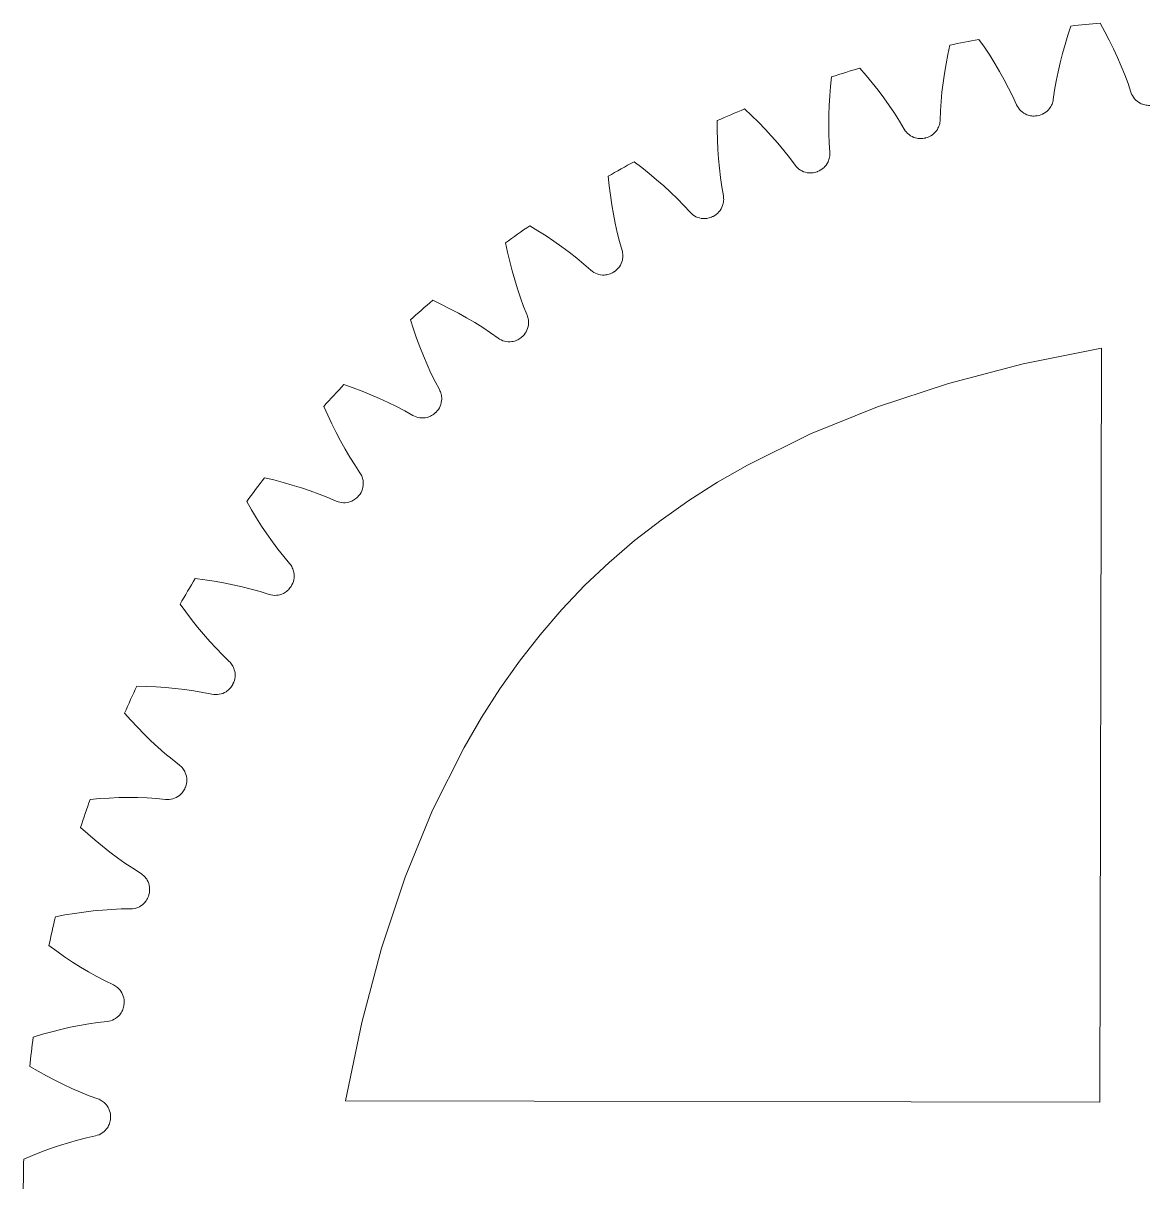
# Model space of a CAD drawing. Extents: x -180 to 228, y -304 to -8.
# Drawn here: x -166.68 to -118.98, y -116.17 to -66.8 of the extents above; entities that cross this region are included whole.
import ezdxf

# ---------------------------------------------------------------- set-up
doc = ezdxf.new("R2010")
doc.units = 0
doc.header["$MEASUREMENT"] = 0
doc.layers.add('Layer 1', color=7, linetype='Continuous')

# ---------------------------------------------------------------- blocks, each defined once
blk = doc.blocks.new('block 842')
at = {"layer": 'Layer 1', "color": 7, "lineweight": 9, "true_color": 0xffffff}
blk.add_open_spline([(-119.773, -69.725), (-119.741, -69.824), (-119.69, -69.916), (-119.623, -69.995), (-119.556, -70.075), (-119.475, -70.141), (-119.382, -70.189), (-119.321, -70.221), (-119.255, -70.245), (-119.187, -70.261), (-119.119, -70.276), (-119.05, -70.282), (-118.98, -70.28)], degree=3, knots=[0, 0, 0, 0, 1, 1, 1, 2, 2, 2, 3, 3, 3, 4, 4, 4, 4], dxfattribs=at)
blk = doc.blocks.new('block 843')
at = {"layer": 'Layer 1', "color": 7, "lineweight": 9, "true_color": 0xffffff}
blk.add_lwpolyline([(-119.773, -69.725), (-119.898, -69.353), (-120.036, -68.983), (-120.185, -68.614), (-120.344, -68.248), (-120.512, -67.884), (-120.69, -67.521), (-120.876, -67.161), (-121.071, -66.802)], dxfattribs=at)
blk = doc.blocks.new('block 844')
at = {"layer": 'Layer 1', "color": 7, "lineweight": 9, "true_color": 0xffffff}
blk.add_open_spline([(-121.071, -66.802), (-121.489, -66.835), (-121.905, -66.874), (-122.322, -66.917)], degree=3, dxfattribs=at)
blk = doc.blocks.new('block 845')
at = {"layer": 'Layer 1', "color": 7, "lineweight": 9, "true_color": 0xffffff}
blk.add_lwpolyline([(-123.064, -70.028), (-123.008, -69.639), (-122.941, -69.25), (-122.862, -68.861), (-122.773, -68.472), (-122.674, -68.083), (-122.565, -67.694), (-122.448, -67.305), (-122.322, -66.917)], dxfattribs=at)
blk = doc.blocks.new('block 846')
at = {"layer": 'Layer 1', "color": 7, "lineweight": 9, "true_color": 0xffffff}
blk.add_open_spline([(-123.742, -70.718), (-123.639, -70.704), (-123.54, -70.669), (-123.45, -70.616), (-123.361, -70.563), (-123.282, -70.493), (-123.22, -70.41), (-123.178, -70.355), (-123.143, -70.294), (-123.117, -70.229), (-123.09, -70.165), (-123.073, -70.097), (-123.064, -70.028)], degree=3, knots=[0, 0, 0, 0, 1, 1, 1, 2, 2, 2, 3, 3, 3, 4, 4, 4, 4], dxfattribs=at)
blk = doc.blocks.new('block 847')
at = {"layer": 'Layer 1', "color": 7, "lineweight": 9, "true_color": 0xffffff}
blk.add_open_spline([(-123.742, -70.718), (-123.751, -70.72), (-123.759, -70.721), (-123.768, -70.722)], degree=3, dxfattribs=at)
blk = doc.blocks.new('block 848')
at = {"layer": 'Layer 1', "color": 7, "lineweight": 9, "true_color": 0xffffff}
blk.add_open_spline([(-124.614, -70.253), (-124.573, -70.349), (-124.512, -70.435), (-124.438, -70.507), (-124.363, -70.579), (-124.274, -70.636), (-124.178, -70.674), (-124.113, -70.7), (-124.045, -70.717), (-123.976, -70.725), (-123.907, -70.733), (-123.837, -70.732), (-123.768, -70.722)], degree=3, knots=[0, 0, 0, 0, 1, 1, 1, 2, 2, 2, 3, 3, 3, 4, 4, 4, 4], dxfattribs=at)
blk = doc.blocks.new('block 849')
at = {"layer": 'Layer 1', "color": 7, "lineweight": 9, "true_color": 0xffffff}
blk.add_lwpolyline([(-124.614, -70.253), (-124.778, -69.897), (-124.954, -69.543), (-125.14, -69.192), (-125.336, -68.845), (-125.542, -68.5), (-125.757, -68.158), (-125.98, -67.819), (-126.211, -67.482)], dxfattribs=at)
blk = doc.blocks.new('block 850')
at = {"layer": 'Layer 1', "color": 7, "lineweight": 9, "true_color": 0xffffff}
blk.add_open_spline([(-126.211, -67.482), (-126.623, -67.559), (-127.033, -67.641), (-127.443, -67.728)], degree=3, dxfattribs=at)
blk = doc.blocks.new('block 851')
at = {"layer": 'Layer 1', "color": 7, "lineweight": 9, "true_color": 0xffffff}
blk.add_lwpolyline([(-127.856, -70.899), (-127.841, -70.507), (-127.815, -70.113), (-127.777, -69.718), (-127.729, -69.321), (-127.671, -68.924), (-127.604, -68.526), (-127.528, -68.127), (-127.443, -67.728)], dxfattribs=at)
blk = doc.blocks.new('block 852')
at = {"layer": 'Layer 1', "color": 7, "lineweight": 9, "true_color": 0xffffff}
blk.add_open_spline([(-128.458, -71.657), (-128.357, -71.631), (-128.262, -71.586), (-128.179, -71.524), (-128.095, -71.462), (-128.024, -71.384), (-127.971, -71.295), (-127.935, -71.236), (-127.907, -71.172), (-127.887, -71.105), (-127.868, -71.038), (-127.857, -70.969), (-127.856, -70.899)], degree=3, knots=[0, 0, 0, 0, 1, 1, 1, 2, 2, 2, 3, 3, 3, 4, 4, 4, 4], dxfattribs=at)
blk = doc.blocks.new('block 853')
at = {"layer": 'Layer 1', "color": 7, "lineweight": 9, "true_color": 0xffffff}
blk.add_open_spline([(-128.458, -71.657), (-128.466, -71.659), (-128.475, -71.661), (-128.483, -71.663)], degree=3, dxfattribs=at)
blk = doc.blocks.new('block 854')
at = {"layer": 'Layer 1', "color": 7, "lineweight": 9, "true_color": 0xffffff}
blk.add_open_spline([(-129.374, -71.285), (-129.323, -71.375), (-129.254, -71.455), (-129.172, -71.519), (-129.09, -71.583), (-128.996, -71.63), (-128.896, -71.658), (-128.829, -71.677), (-128.76, -71.687), (-128.69, -71.688), (-128.62, -71.689), (-128.551, -71.68), (-128.483, -71.663)], degree=3, knots=[0, 0, 0, 0, 1, 1, 1, 2, 2, 2, 3, 3, 3, 4, 4, 4, 4], dxfattribs=at)
blk = doc.blocks.new('block 855')
at = {"layer": 'Layer 1', "color": 7, "lineweight": 9, "true_color": 0xffffff}
blk.add_lwpolyline([(-129.374, -71.285), (-129.574, -70.947), (-129.786, -70.614), (-130.008, -70.285), (-130.239, -69.96), (-130.48, -69.638), (-130.729, -69.32), (-130.987, -69.007), (-131.252, -68.696)], dxfattribs=at)
blk = doc.blocks.new('block 856')
at = {"layer": 'Layer 1', "color": 7, "lineweight": 9, "true_color": 0xffffff}
blk.add_open_spline([(-131.252, -68.696), (-131.653, -68.816), (-132.053, -68.94), (-132.451, -69.069)], degree=3, dxfattribs=at)
blk = doc.blocks.new('block 857')
at = {"layer": 'Layer 1', "color": 7, "lineweight": 9, "true_color": 0xffffff}
blk.add_lwpolyline([(-132.53, -72.266), (-132.557, -71.875), (-132.572, -71.48), (-132.575, -71.083), (-132.569, -70.684), (-132.553, -70.282), (-132.528, -69.879), (-132.494, -69.475), (-132.451, -69.069)], dxfattribs=at)
blk = doc.blocks.new('block 858')
at = {"layer": 'Layer 1', "color": 7, "lineweight": 9, "true_color": 0xffffff}
blk.add_open_spline([(-133.05, -73.082), (-132.952, -73.046), (-132.863, -72.992), (-132.786, -72.921), (-132.71, -72.851), (-132.647, -72.766), (-132.603, -72.672), (-132.574, -72.609), (-132.552, -72.542), (-132.54, -72.474), (-132.528, -72.405), (-132.525, -72.336), (-132.53, -72.266)], degree=3, knots=[0, 0, 0, 0, 1, 1, 1, 2, 2, 2, 3, 3, 3, 4, 4, 4, 4], dxfattribs=at)
blk = doc.blocks.new('block 859')
at = {"layer": 'Layer 1', "color": 7, "lineweight": 9, "true_color": 0xffffff}
blk.add_open_spline([(-133.05, -73.082), (-133.058, -73.086), (-133.066, -73.089), (-133.075, -73.092)], degree=3, dxfattribs=at)
blk = doc.blocks.new('block 860')
at = {"layer": 'Layer 1', "color": 7, "lineweight": 9, "true_color": 0xffffff}
blk.add_open_spline([(-134, -72.809), (-133.939, -72.893), (-133.863, -72.965), (-133.774, -73.02), (-133.686, -73.075), (-133.588, -73.112), (-133.485, -73.13), (-133.417, -73.141), (-133.347, -73.144), (-133.277, -73.138), (-133.208, -73.131), (-133.14, -73.116), (-133.075, -73.092)], degree=3, knots=[0, 0, 0, 0, 1, 1, 1, 2, 2, 2, 3, 3, 3, 4, 4, 4, 4], dxfattribs=at)
blk = doc.blocks.new('block 861')
at = {"layer": 'Layer 1', "color": 7, "lineweight": 9, "true_color": 0xffffff}
blk.add_lwpolyline([(-134, -72.809), (-134.234, -72.494), (-134.48, -72.185), (-134.735, -71.88), (-134.999, -71.581), (-135.272, -71.286), (-135.553, -70.997), (-135.842, -70.711), (-136.138, -70.431)], dxfattribs=at)
blk = doc.blocks.new('block 862')
at = {"layer": 'Layer 1', "color": 7, "lineweight": 9, "true_color": 0xffffff}
blk.add_open_spline([(-136.138, -70.431), (-136.525, -70.591), (-136.909, -70.756), (-137.292, -70.926)], degree=3, dxfattribs=at)
blk = doc.blocks.new('block 863')
at = {"layer": 'Layer 1', "color": 7, "lineweight": 9, "true_color": 0xffffff}
blk.add_lwpolyline([(-137.036, -74.114), (-137.104, -73.728), (-137.16, -73.337), (-137.205, -72.942), (-137.24, -72.545), (-137.266, -72.144), (-137.283, -71.741), (-137.292, -71.335), (-137.292, -70.926)], dxfattribs=at)
blk = doc.blocks.new('block 864')
at = {"layer": 'Layer 1', "color": 7, "lineweight": 9, "true_color": 0xffffff}
blk.add_open_spline([(-137.468, -74.981), (-137.375, -74.935), (-137.291, -74.871), (-137.222, -74.793), (-137.153, -74.715), (-137.101, -74.624), (-137.066, -74.526), (-137.044, -74.46), (-137.03, -74.392), (-137.024, -74.322), (-137.019, -74.253), (-137.023, -74.183), (-137.036, -74.114)], degree=3, knots=[0, 0, 0, 0, 1, 1, 1, 2, 2, 2, 3, 3, 3, 4, 4, 4, 4], dxfattribs=at)
blk = doc.blocks.new('block 865')
at = {"layer": 'Layer 1', "color": 7, "lineweight": 9, "true_color": 0xffffff}
blk.add_open_spline([(-137.468, -74.981), (-137.476, -74.984), (-137.484, -74.988), (-137.491, -74.992)], degree=3, dxfattribs=at)
blk = doc.blocks.new('block 866')
at = {"layer": 'Layer 1', "color": 7, "lineweight": 9, "true_color": 0xffffff}
blk.add_open_spline([(-138.441, -74.808), (-138.372, -74.885), (-138.288, -74.949), (-138.195, -74.994), (-138.101, -75.04), (-138, -75.067), (-137.896, -75.073), (-137.826, -75.078), (-137.757, -75.073), (-137.688, -75.059), (-137.62, -75.046), (-137.554, -75.023), (-137.491, -74.992)], degree=3, knots=[0, 0, 0, 0, 1, 1, 1, 2, 2, 2, 3, 3, 3, 4, 4, 4, 4], dxfattribs=at)
blk = doc.blocks.new('block 867')
at = {"layer": 'Layer 1', "color": 7, "lineweight": 9, "true_color": 0xffffff}
blk.add_lwpolyline([(-138.441, -74.808), (-138.707, -74.519), (-138.984, -74.237), (-139.269, -73.961), (-139.563, -73.691), (-139.866, -73.427), (-140.175, -73.168), (-140.492, -72.914), (-140.816, -72.666)], dxfattribs=at)
blk = doc.blocks.new('block 868')
at = {"layer": 'Layer 1', "color": 7, "lineweight": 9, "true_color": 0xffffff}
blk.add_open_spline([(-140.816, -72.666), (-141.184, -72.866), (-141.549, -73.071), (-141.912, -73.28)], degree=3, dxfattribs=at)
blk = doc.blocks.new('block 869')
at = {"layer": 'Layer 1', "color": 7, "lineweight": 9, "true_color": 0xffffff}
blk.add_lwpolyline([(-141.325, -76.424), (-141.432, -76.046), (-141.528, -75.663), (-141.615, -75.276), (-141.691, -74.884), (-141.759, -74.488), (-141.818, -74.088), (-141.869, -73.686), (-141.912, -73.28)], dxfattribs=at)
blk = doc.blocks.new('block 870')
at = {"layer": 'Layer 1', "color": 7, "lineweight": 9, "true_color": 0xffffff}
blk.add_open_spline([(-141.663, -77.33), (-141.575, -77.275), (-141.499, -77.202), (-141.439, -77.118), (-141.378, -77.033), (-141.335, -76.937), (-141.311, -76.836), (-141.296, -76.768), (-141.289, -76.698), (-141.291, -76.629), (-141.293, -76.559), (-141.305, -76.49), (-141.325, -76.424)], degree=3, knots=[0, 0, 0, 0, 1, 1, 1, 2, 2, 2, 3, 3, 3, 4, 4, 4, 4], dxfattribs=at)
blk = doc.blocks.new('block 871')
at = {"layer": 'Layer 1', "color": 7, "lineweight": 9, "true_color": 0xffffff}
blk.add_open_spline([(-141.663, -77.33), (-141.671, -77.335), (-141.678, -77.339), (-141.685, -77.344)], degree=3, dxfattribs=at)
blk = doc.blocks.new('block 872')
at = {"layer": 'Layer 1', "color": 7, "lineweight": 9, "true_color": 0xffffff}
blk.add_open_spline([(-142.649, -77.26), (-142.572, -77.33), (-142.482, -77.384), (-142.385, -77.42), (-142.287, -77.455), (-142.183, -77.471), (-142.079, -77.467), (-142.01, -77.464), (-141.941, -77.452), (-141.874, -77.431), (-141.808, -77.411), (-141.744, -77.381), (-141.685, -77.344)], degree=3, knots=[0, 0, 0, 0, 1, 1, 1, 2, 2, 2, 3, 3, 3, 4, 4, 4, 4], dxfattribs=at)
blk = doc.blocks.new('block 873')
at = {"layer": 'Layer 1', "color": 7, "lineweight": 9, "true_color": 0xffffff}
blk.add_lwpolyline([(-142.649, -77.26), (-142.944, -77.001), (-143.248, -76.749), (-143.561, -76.504), (-143.882, -76.267), (-144.21, -76.035), (-144.545, -75.81), (-144.887, -75.591), (-145.235, -75.378)], dxfattribs=at)
blk = doc.blocks.new('block 874')
at = {"layer": 'Layer 1', "color": 7, "lineweight": 9, "true_color": 0xffffff}
blk.add_open_spline([(-145.235, -75.378), (-145.58, -75.615), (-145.922, -75.857), (-146.26, -76.103)], degree=3, dxfattribs=at)
blk = doc.blocks.new('block 875')
at = {"layer": 'Layer 1', "color": 7, "lineweight": 9, "true_color": 0xffffff}
blk.add_lwpolyline([(-145.348, -79.168), (-145.494, -78.804), (-145.63, -78.433), (-145.756, -78.057), (-145.874, -77.675), (-145.982, -77.289), (-146.083, -76.898), (-146.175, -76.502), (-146.26, -76.103)], dxfattribs=at)
blk = doc.blocks.new('block 876')
at = {"layer": 'Layer 1', "color": 7, "lineweight": 9, "true_color": 0xffffff}
blk.add_open_spline([(-145.59, -80.105), (-145.508, -80.041), (-145.44, -79.961), (-145.389, -79.87), (-145.338, -79.78), (-145.305, -79.68), (-145.292, -79.577), (-145.283, -79.508), (-145.284, -79.438), (-145.293, -79.369), (-145.302, -79.3), (-145.321, -79.232), (-145.348, -79.168)], degree=3, knots=[0, 0, 0, 0, 1, 1, 1, 2, 2, 2, 3, 3, 3, 4, 4, 4, 4], dxfattribs=at)
blk = doc.blocks.new('block 877')
at = {"layer": 'Layer 1', "color": 7, "lineweight": 9, "true_color": 0xffffff}
blk.add_open_spline([(-145.59, -80.105), (-145.597, -80.111), (-145.604, -80.116), (-145.61, -80.121)], degree=3, dxfattribs=at)
blk = doc.blocks.new('block 878')
at = {"layer": 'Layer 1', "color": 7, "lineweight": 9, "true_color": 0xffffff}
blk.add_open_spline([(-146.578, -80.139), (-146.494, -80.2), (-146.399, -80.245), (-146.298, -80.27), (-146.197, -80.295), (-146.092, -80.3), (-145.989, -80.285), (-145.92, -80.275), (-145.853, -80.256), (-145.789, -80.228), (-145.725, -80.2), (-145.665, -80.165), (-145.61, -80.121)], degree=3, knots=[0, 0, 0, 0, 1, 1, 1, 2, 2, 2, 3, 3, 3, 4, 4, 4, 4], dxfattribs=at)
blk = doc.blocks.new('block 879')
at = {"layer": 'Layer 1', "color": 7, "lineweight": 9, "true_color": 0xffffff}
blk.add_lwpolyline([(-146.578, -80.139), (-146.898, -79.912), (-147.227, -79.693), (-147.564, -79.482), (-147.908, -79.279), (-148.258, -79.084), (-148.615, -78.895), (-148.978, -78.713), (-149.346, -78.537)], dxfattribs=at)
blk = doc.blocks.new('block 880')
at = {"layer": 'Layer 1', "color": 7, "lineweight": 9, "true_color": 0xffffff}
blk.add_open_spline([(-149.346, -78.537), (-149.664, -78.809), (-149.979, -79.085), (-150.29, -79.365)], degree=3, dxfattribs=at)
blk = doc.blocks.new('block 881')
at = {"layer": 'Layer 1', "color": 7, "lineweight": 9, "true_color": 0xffffff}
blk.add_lwpolyline([(-149.062, -82.319), (-149.246, -81.971), (-149.42, -81.617), (-149.585, -81.256), (-149.741, -80.889), (-149.89, -80.515), (-150.031, -80.137), (-150.164, -79.754), (-150.29, -79.365)], dxfattribs=at)
blk = doc.blocks.new('block 882')
at = {"layer": 'Layer 1', "color": 7, "lineweight": 9, "true_color": 0xffffff}
blk.add_open_spline([(-149.205, -83.276), (-149.13, -83.203), (-149.071, -83.117), (-149.029, -83.021), (-148.988, -82.926), (-148.966, -82.823), (-148.964, -82.719), (-148.962, -82.649), (-148.97, -82.58), (-148.987, -82.512), (-149.003, -82.445), (-149.029, -82.38), (-149.062, -82.319)], degree=3, knots=[0, 0, 0, 0, 1, 1, 1, 2, 2, 2, 3, 3, 3, 4, 4, 4, 4], dxfattribs=at)
blk = doc.blocks.new('block 883')
at = {"layer": 'Layer 1', "color": 7, "lineweight": 9, "true_color": 0xffffff}
blk.add_open_spline([(-149.205, -83.276), (-149.211, -83.282), (-149.217, -83.288), (-149.224, -83.294)], degree=3, dxfattribs=at)
blk = doc.blocks.new('block 884')
at = {"layer": 'Layer 1', "color": 7, "lineweight": 9, "true_color": 0xffffff}
blk.add_open_spline([(-150.184, -83.412), (-150.094, -83.464), (-149.995, -83.499), (-149.892, -83.513), (-149.789, -83.528), (-149.684, -83.522), (-149.583, -83.496), (-149.516, -83.479), (-149.451, -83.453), (-149.39, -83.419), (-149.33, -83.384), (-149.274, -83.343), (-149.224, -83.294)], degree=3, knots=[0, 0, 0, 0, 1, 1, 1, 2, 2, 2, 3, 3, 3, 4, 4, 4, 4], dxfattribs=at)
blk = doc.blocks.new('block 885')
at = {"layer": 'Layer 1', "color": 7, "lineweight": 9, "true_color": 0xffffff}
blk.add_lwpolyline([(-150.184, -83.412), (-150.526, -83.22), (-150.876, -83.037), (-151.233, -82.863), (-151.596, -82.697), (-151.965, -82.539), (-152.34, -82.388), (-152.72, -82.245), (-153.105, -82.109)], dxfattribs=at)
blk = doc.blocks.new('block 886')
at = {"layer": 'Layer 1', "color": 7, "lineweight": 9, "true_color": 0xffffff}
blk.add_open_spline([(-153.105, -82.109), (-153.393, -82.413), (-153.677, -82.72), (-153.957, -83.031)], degree=3, dxfattribs=at)
blk = doc.blocks.new('block 887')
at = {"layer": 'Layer 1', "color": 7, "lineweight": 9, "true_color": 0xffffff}
blk.add_lwpolyline([(-152.427, -85.84), (-152.646, -85.514), (-152.856, -85.179), (-153.058, -84.838), (-153.252, -84.489), (-153.439, -84.133), (-153.618, -83.771), (-153.791, -83.404), (-153.957, -83.031)], dxfattribs=at)
blk = doc.blocks.new('block 888')
at = {"layer": 'Layer 1', "color": 7, "lineweight": 9, "true_color": 0xffffff}
blk.add_open_spline([(-152.469, -86.807), (-152.402, -86.727), (-152.352, -86.634), (-152.321, -86.535), (-152.29, -86.436), (-152.278, -86.331), (-152.287, -86.228), (-152.293, -86.158), (-152.308, -86.09), (-152.332, -86.025), (-152.355, -85.959), (-152.387, -85.897), (-152.427, -85.84)], degree=3, knots=[0, 0, 0, 0, 1, 1, 1, 2, 2, 2, 3, 3, 3, 4, 4, 4, 4], dxfattribs=at)
blk = doc.blocks.new('block 889')
at = {"layer": 'Layer 1', "color": 7, "lineweight": 9, "true_color": 0xffffff}
blk.add_open_spline([(-152.469, -86.807), (-152.474, -86.813), (-152.48, -86.82), (-152.486, -86.827)], degree=3, dxfattribs=at)
blk = doc.blocks.new('block 890')
at = {"layer": 'Layer 1', "color": 7, "lineweight": 9, "true_color": 0xffffff}
blk.add_open_spline([(-153.428, -87.045), (-153.334, -87.087), (-153.231, -87.111), (-153.127, -87.115), (-153.023, -87.118), (-152.92, -87.101), (-152.822, -87.065), (-152.757, -87.041), (-152.695, -87.008), (-152.638, -86.968), (-152.581, -86.928), (-152.53, -86.88), (-152.486, -86.827)], degree=3, knots=[0, 0, 0, 0, 1, 1, 1, 2, 2, 2, 3, 3, 3, 4, 4, 4, 4], dxfattribs=at)
blk = doc.blocks.new('block 891')
at = {"layer": 'Layer 1', "color": 7, "lineweight": 9, "true_color": 0xffffff}
blk.add_lwpolyline([(-153.428, -87.045), (-153.789, -86.889), (-154.156, -86.744), (-154.529, -86.608), (-154.908, -86.481), (-155.291, -86.362), (-155.68, -86.252), (-156.072, -86.149), (-156.469, -86.054)], dxfattribs=at)
blk = doc.blocks.new('block 892')
at = {"layer": 'Layer 1', "color": 7, "lineweight": 9, "true_color": 0xffffff}
blk.add_open_spline([(-156.469, -86.054), (-156.724, -86.386), (-156.974, -86.722), (-157.22, -87.06)], degree=3, dxfattribs=at)
blk = doc.blocks.new('block 893')
at = {"layer": 'Layer 1', "color": 7, "lineweight": 9, "true_color": 0xffffff}
blk.add_lwpolyline([(-155.405, -89.693), (-155.657, -89.392), (-155.901, -89.082), (-156.137, -88.763), (-156.367, -88.436), (-156.59, -88.102), (-156.806, -87.761), (-157.016, -87.414), (-157.22, -87.06)], dxfattribs=at)
blk = doc.blocks.new('block 894')
at = {"layer": 'Layer 1', "color": 7, "lineweight": 9, "true_color": 0xffffff}
blk.add_open_spline([(-155.346, -90.659), (-155.288, -90.573), (-155.248, -90.476), (-155.227, -90.374), (-155.206, -90.272), (-155.206, -90.167), (-155.225, -90.065), (-155.239, -89.996), (-155.261, -89.93), (-155.291, -89.867), (-155.321, -89.805), (-155.36, -89.746), (-155.405, -89.693)], degree=3, knots=[0, 0, 0, 0, 1, 1, 1, 2, 2, 2, 3, 3, 3, 4, 4, 4, 4], dxfattribs=at)
blk = doc.blocks.new('block 895')
at = {"layer": 'Layer 1', "color": 7, "lineweight": 9, "true_color": 0xffffff}
blk.add_open_spline([(-155.346, -90.659), (-155.351, -90.667), (-155.355, -90.674), (-155.36, -90.681)], degree=3, dxfattribs=at)
blk = doc.blocks.new('block 896')
at = {"layer": 'Layer 1', "color": 7, "lineweight": 9, "true_color": 0xffffff}
blk.add_open_spline([(-156.275, -90.996), (-156.176, -91.029), (-156.072, -91.042), (-155.968, -91.035), (-155.865, -91.027), (-155.763, -91), (-155.67, -90.953), (-155.608, -90.922), (-155.55, -90.884), (-155.497, -90.838), (-155.445, -90.792), (-155.399, -90.739), (-155.36, -90.681)], degree=3, knots=[0, 0, 0, 0, 1, 1, 1, 2, 2, 2, 3, 3, 3, 4, 4, 4, 4], dxfattribs=at)
blk = doc.blocks.new('block 897')
at = {"layer": 'Layer 1', "color": 7, "lineweight": 9, "true_color": 0xffffff}
blk.add_lwpolyline([(-156.275, -90.996), (-156.65, -90.879), (-157.03, -90.773), (-157.415, -90.677), (-157.805, -90.59), (-158.199, -90.512), (-158.597, -90.443), (-158.998, -90.382), (-159.403, -90.329)], dxfattribs=at)
blk = doc.blocks.new('block 898')
at = {"layer": 'Layer 1', "color": 7, "lineweight": 9, "true_color": 0xffffff}
blk.add_open_spline([(-159.403, -90.329), (-159.621, -90.686), (-159.835, -91.046), (-160.045, -91.408)], degree=3, dxfattribs=at)
blk = doc.blocks.new('block 899')
at = {"layer": 'Layer 1', "color": 7, "lineweight": 9, "true_color": 0xffffff}
blk.add_lwpolyline([(-157.964, -93.837), (-158.246, -93.564), (-158.521, -93.281), (-158.79, -92.988), (-159.052, -92.687), (-159.309, -92.378), (-159.559, -92.062), (-159.805, -91.738), (-160.045, -91.408)], dxfattribs=at)
blk = doc.blocks.new('block 900')
at = {"layer": 'Layer 1', "color": 7, "lineweight": 9, "true_color": 0xffffff}
blk.add_open_spline([(-157.804, -94.792), (-157.756, -94.7), (-157.726, -94.599), (-157.716, -94.495), (-157.706, -94.392), (-157.717, -94.287), (-157.747, -94.188), (-157.767, -94.121), (-157.796, -94.057), (-157.833, -93.998), (-157.869, -93.939), (-157.914, -93.885), (-157.964, -93.837)], degree=3, knots=[0, 0, 0, 0, 1, 1, 1, 2, 2, 2, 3, 3, 3, 4, 4, 4, 4], dxfattribs=at)
blk = doc.blocks.new('block 901')
at = {"layer": 'Layer 1', "color": 7, "lineweight": 9, "true_color": 0xffffff}
blk.add_open_spline([(-157.804, -94.792), (-157.808, -94.799), (-157.812, -94.807), (-157.816, -94.815)], degree=3, dxfattribs=at)
blk = doc.blocks.new('block 902')
at = {"layer": 'Layer 1', "color": 7, "lineweight": 9, "true_color": 0xffffff}
blk.add_open_spline([(-158.693, -95.224), (-158.592, -95.246), (-158.487, -95.248), (-158.384, -95.23), (-158.282, -95.212), (-158.184, -95.174), (-158.096, -95.118), (-158.037, -95.081), (-157.984, -95.036), (-157.936, -94.985), (-157.889, -94.934), (-157.849, -94.876), (-157.816, -94.815)], degree=3, knots=[0, 0, 0, 0, 1, 1, 1, 2, 2, 2, 3, 3, 3, 4, 4, 4, 4], dxfattribs=at)
blk = doc.blocks.new('block 903')
at = {"layer": 'Layer 1', "color": 7, "lineweight": 9, "true_color": 0xffffff}
blk.add_lwpolyline([(-158.693, -95.224), (-159.078, -95.147), (-159.468, -95.081), (-159.861, -95.026), (-160.257, -94.98), (-160.657, -94.944), (-161.06, -94.916), (-161.466, -94.898), (-161.874, -94.887)], dxfattribs=at)
blk = doc.blocks.new('block 904')
at = {"layer": 'Layer 1', "color": 7, "lineweight": 9, "true_color": 0xffffff}
blk.add_open_spline([(-161.874, -94.887), (-162.054, -95.265), (-162.229, -95.645), (-162.399, -96.027)], degree=3, dxfattribs=at)
blk = doc.blocks.new('block 905')
at = {"layer": 'Layer 1', "color": 7, "lineweight": 9, "true_color": 0xffffff}
blk.add_lwpolyline([(-160.076, -98.226), (-160.385, -97.984), (-160.688, -97.73), (-160.986, -97.468), (-161.278, -97.196), (-161.566, -96.915), (-161.848, -96.627), (-162.126, -96.331), (-162.399, -96.027)], dxfattribs=at)
blk = doc.blocks.new('block 906')
at = {"layer": 'Layer 1', "color": 7, "lineweight": 9, "true_color": 0xffffff}
blk.add_open_spline([(-159.817, -99.158), (-159.779, -99.062), (-159.759, -98.958), (-159.76, -98.854), (-159.761, -98.75), (-159.783, -98.648), (-159.823, -98.552), (-159.85, -98.488), (-159.886, -98.427), (-159.928, -98.372), (-159.971, -98.317), (-160.021, -98.268), (-160.076, -98.226)], degree=3, knots=[0, 0, 0, 0, 1, 1, 1, 2, 2, 2, 3, 3, 3, 4, 4, 4, 4], dxfattribs=at)
blk = doc.blocks.new('block 907')
at = {"layer": 'Layer 1', "color": 7, "lineweight": 9, "true_color": 0xffffff}
blk.add_open_spline([(-159.817, -99.158), (-159.821, -99.166), (-159.824, -99.175), (-159.827, -99.183)], degree=3, dxfattribs=at)
blk = doc.blocks.new('block 908')
at = {"layer": 'Layer 1', "color": 7, "lineweight": 9, "true_color": 0xffffff}
blk.add_open_spline([(-160.656, -99.681), (-160.553, -99.693), (-160.448, -99.684), (-160.348, -99.655), (-160.248, -99.626), (-160.155, -99.578), (-160.073, -99.513), (-160.019, -99.47), (-159.97, -99.42), (-159.928, -99.364), (-159.887, -99.308), (-159.853, -99.247), (-159.827, -99.183)], degree=3, knots=[0, 0, 0, 0, 1, 1, 1, 2, 2, 2, 3, 3, 3, 4, 4, 4, 4], dxfattribs=at)
blk = doc.blocks.new('block 909')
at = {"layer": 'Layer 1', "color": 7, "lineweight": 9, "true_color": 0xffffff}
blk.add_lwpolyline([(-160.656, -99.681), (-161.047, -99.645), (-161.441, -99.62), (-161.838, -99.606), (-162.237, -99.602), (-162.639, -99.608), (-163.042, -99.623), (-163.448, -99.647), (-163.854, -99.679)], dxfattribs=at)
blk = doc.blocks.new('block 910')
at = {"layer": 'Layer 1', "color": 7, "lineweight": 9, "true_color": 0xffffff}
blk.add_open_spline([(-163.854, -99.679), (-163.994, -100.073), (-164.128, -100.47), (-164.258, -100.868)], degree=3, dxfattribs=at)
blk = doc.blocks.new('block 911')
at = {"layer": 'Layer 1', "color": 7, "lineweight": 9, "true_color": 0xffffff}
blk.add_lwpolyline([(-161.718, -102.811), (-162.05, -102.602), (-162.378, -102.382), (-162.702, -102.152), (-163.021, -101.912), (-163.336, -101.664), (-163.647, -101.406), (-163.954, -101.141), (-164.258, -100.868)], dxfattribs=at)
blk = doc.blocks.new('block 912')
at = {"layer": 'Layer 1', "color": 7, "lineweight": 9, "true_color": 0xffffff}
blk.add_open_spline([(-161.363, -103.711), (-161.335, -103.611), (-161.326, -103.507), (-161.338, -103.403), (-161.35, -103.3), (-161.382, -103.2), (-161.432, -103.109), (-161.466, -103.048), (-161.507, -102.992), (-161.555, -102.941), (-161.604, -102.891), (-161.658, -102.847), (-161.718, -102.811)], degree=3, knots=[0, 0, 0, 0, 1, 1, 1, 2, 2, 2, 3, 3, 3, 4, 4, 4, 4], dxfattribs=at)
blk = doc.blocks.new('block 913')
at = {"layer": 'Layer 1', "color": 7, "lineweight": 9, "true_color": 0xffffff}
blk.add_open_spline([(-161.363, -103.711), (-161.365, -103.72), (-161.368, -103.728), (-161.37, -103.737)], degree=3, dxfattribs=at)
blk = doc.blocks.new('block 914')
at = {"layer": 'Layer 1', "color": 7, "lineweight": 9, "true_color": 0xffffff}
blk.add_open_spline([(-162.143, -104.319), (-162.039, -104.32), (-161.935, -104.3), (-161.839, -104.261), (-161.743, -104.222), (-161.655, -104.164), (-161.58, -104.091), (-161.531, -104.043), (-161.487, -103.988), (-161.452, -103.928), (-161.416, -103.868), (-161.389, -103.804), (-161.37, -103.737)], degree=3, knots=[0, 0, 0, 0, 1, 1, 1, 2, 2, 2, 3, 3, 3, 4, 4, 4, 4], dxfattribs=at)
blk = doc.blocks.new('block 915')
at = {"layer": 'Layer 1', "color": 7, "lineweight": 9, "true_color": 0xffffff}
blk.add_lwpolyline([(-162.143, -104.319), (-162.535, -104.324), (-162.93, -104.34), (-163.326, -104.368), (-163.723, -104.406), (-164.122, -104.453), (-164.522, -104.51), (-164.922, -104.576), (-165.324, -104.651)], dxfattribs=at)
blk = doc.blocks.new('block 916')
at = {"layer": 'Layer 1', "color": 7, "lineweight": 9, "true_color": 0xffffff}
blk.add_open_spline([(-165.324, -104.651), (-165.421, -105.058), (-165.513, -105.466), (-165.6, -105.876)], degree=3, dxfattribs=at)
blk = doc.blocks.new('block 917')
at = {"layer": 'Layer 1', "color": 7, "lineweight": 9, "true_color": 0xffffff}
blk.add_lwpolyline([(-162.871, -107.543), (-163.224, -107.37), (-163.573, -107.186), (-163.918, -106.99), (-164.261, -106.785), (-164.6, -106.571), (-164.937, -106.347), (-165.27, -106.116), (-165.6, -105.876)], dxfattribs=at)
blk = doc.blocks.new('block 918')
at = {"layer": 'Layer 1', "color": 7, "lineweight": 9, "true_color": 0xffffff}
blk.add_open_spline([(-162.424, -108.401), (-162.406, -108.299), (-162.409, -108.194), (-162.432, -108.092), (-162.454, -107.991), (-162.496, -107.895), (-162.556, -107.809), (-162.596, -107.752), (-162.643, -107.7), (-162.696, -107.655), (-162.749, -107.611), (-162.808, -107.573), (-162.871, -107.543)], degree=3, knots=[0, 0, 0, 0, 1, 1, 1, 2, 2, 2, 3, 3, 3, 4, 4, 4, 4], dxfattribs=at)
blk = doc.blocks.new('block 919')
at = {"layer": 'Layer 1', "color": 7, "lineweight": 9, "true_color": 0xffffff}
blk.add_open_spline([(-162.424, -108.401), (-162.425, -108.41), (-162.427, -108.418), (-162.428, -108.427)], degree=3, dxfattribs=at)
blk = doc.blocks.new('block 920')
at = {"layer": 'Layer 1', "color": 7, "lineweight": 9, "true_color": 0xffffff}
blk.add_open_spline([(-163.136, -109.087), (-163.033, -109.077), (-162.932, -109.046), (-162.84, -108.997), (-162.748, -108.948), (-162.667, -108.882), (-162.601, -108.802), (-162.556, -108.748), (-162.519, -108.689), (-162.49, -108.626), (-162.461, -108.563), (-162.44, -108.496), (-162.428, -108.427)], degree=3, knots=[0, 0, 0, 0, 1, 1, 1, 2, 2, 2, 3, 3, 3, 4, 4, 4, 4], dxfattribs=at)
blk = doc.blocks.new('block 921')
at = {"layer": 'Layer 1', "color": 7, "lineweight": 9, "true_color": 0xffffff}
blk.add_lwpolyline([(-163.136, -109.087), (-163.526, -109.133), (-163.916, -109.19), (-164.308, -109.259), (-164.699, -109.338), (-165.09, -109.428), (-165.482, -109.526), (-165.874, -109.634), (-166.265, -109.75)], dxfattribs=at)
blk = doc.blocks.new('block 922')
at = {"layer": 'Layer 1', "color": 7, "lineweight": 9, "true_color": 0xffffff}
blk.add_open_spline([(-166.265, -109.75), (-166.319, -110.165), (-166.368, -110.58), (-166.412, -110.997)], degree=3, dxfattribs=at)
blk = doc.blocks.new('block 923')
at = {"layer": 'Layer 1', "color": 7, "lineweight": 9, "true_color": 0xffffff}
blk.add_lwpolyline([(-163.524, -112.37), (-163.892, -112.234), (-164.259, -112.087), (-164.623, -111.929), (-164.985, -111.761), (-165.345, -111.583), (-165.703, -111.396), (-166.059, -111.201), (-166.412, -110.997)], dxfattribs=at)
blk = doc.blocks.new('block 924')
at = {"layer": 'Layer 1', "color": 7, "lineweight": 9, "true_color": 0xffffff}
blk.add_open_spline([(-162.989, -113.176), (-162.982, -113.072), (-162.996, -112.968), (-163.029, -112.87), (-163.062, -112.771), (-163.114, -112.68), (-163.182, -112.601), (-163.228, -112.549), (-163.28, -112.502), (-163.338, -112.463), (-163.395, -112.424), (-163.458, -112.392), (-163.524, -112.37)], degree=3, knots=[0, 0, 0, 0, 1, 1, 1, 2, 2, 2, 3, 3, 3, 4, 4, 4, 4], dxfattribs=at)
blk = doc.blocks.new('block 925')
at = {"layer": 'Layer 1', "color": 7, "lineweight": 9, "true_color": 0xffffff}
blk.add_open_spline([(-162.989, -113.176), (-162.99, -113.185), (-162.99, -113.194), (-162.991, -113.202)], degree=3, dxfattribs=at)
blk = doc.blocks.new('block 926')
at = {"layer": 'Layer 1', "color": 7, "lineweight": 9, "true_color": 0xffffff}
blk.add_open_spline([(-163.626, -113.933), (-163.524, -113.912), (-163.427, -113.871), (-163.341, -113.813), (-163.255, -113.754), (-163.181, -113.68), (-163.123, -113.593), (-163.084, -113.535), (-163.054, -113.472), (-163.031, -113.407), (-163.009, -113.341), (-162.995, -113.272), (-162.991, -113.202)], degree=3, knots=[0, 0, 0, 0, 1, 1, 1, 2, 2, 2, 3, 3, 3, 4, 4, 4, 4], dxfattribs=at)
blk = doc.blocks.new('block 927')
at = {"layer": 'Layer 1', "color": 7, "lineweight": 9, "true_color": 0xffffff}
blk.add_lwpolyline([(-163.626, -113.933), (-164.009, -114.019), (-164.391, -114.117), (-164.773, -114.226), (-165.154, -114.346), (-165.534, -114.476), (-165.913, -114.615), (-166.291, -114.762), (-166.668, -114.919)], dxfattribs=at)
blk = doc.blocks.new('block 928')
at = {"layer": 'Layer 1', "color": 7, "lineweight": 9, "true_color": 0xffffff}
blk.add_open_spline([(-166.668, -114.919), (-166.679, -115.337), (-166.684, -115.756), (-166.684, -116.174)], degree=3, dxfattribs=at)
blk = doc.blocks.new('block 1112')
at = {"layer": 'Layer 1', "color": 7, "lineweight": 9, "true_color": 0xffffff}
blk.add_lwpolyline([(-121.025, -80.564), (-124.341, -81.235), (-127.502, -82.061), (-130.506, -83.046), (-133.346, -84.195), (-136.014, -85.518), (-137.28, -86.247), (-138.5, -87.023), (-139.673, -87.847), (-140.797, -88.719), (-141.871, -89.64), (-142.897, -90.612), (-143.872, -91.634), (-144.797, -92.705), (-145.674, -93.826), (-146.502, -94.996), (-147.283, -96.213), (-148.017, -97.477), (-149.35, -100.141), (-150.511, -102.978), (-151.508, -105.98), (-152.348, -109.14), (-153.034, -112.454)], dxfattribs=at)
blk = doc.blocks.new('block 1113')
at = {"layer": 'Layer 1', "color": 7, "lineweight": 9, "true_color": 0xffffff}
blk.add_lwpolyline([(-153.034, -112.454), (-121.093, -112.502)], dxfattribs=at)
blk = doc.blocks.new('block 1114')
at = {"layer": 'Layer 1', "color": 7, "lineweight": 9, "true_color": 0xffffff}
blk.add_lwpolyline([(-121.093, -112.502), (-121.025, -80.564)], dxfattribs=at)
blk = doc.blocks.new('block 748')
at = {"layer": 'Layer 1'}
for name in ['block 845', 'block 844', 'block 843', 'block 850', 'block 849', 'block 851', 'block 857', 'block 856', 'block 855', 'block 846', 'block 842', 'block 862', 'block 861', 'block 848', 'block 863', 'block 852', 'block 847', 'block 854', 'block 853', 'block 858', 'block 868', 'block 867', 'block 860', 'block 869', 'block 859', 'block 864', 'block 866', 'block 865', 'block 874', 'block 873', 'block 875', 'block 870', 'block 872', 'block 871', 'block 880', 'block 879', 'block 881', 'block 876', 'block 878', 'block 877', 'block 1112', 'block 1114', 'block 886', 'block 885', 'block 882', 'block 887', 'block 884', 'block 883', 'block 888', 'block 892', 'block 891', 'block 890', 'block 889', 'block 893', 'block 894', 'block 898', 'block 897', 'block 896', 'block 895', 'block 899', 'block 900', 'block 901', 'block 904', 'block 903', 'block 902', 'block 905', 'block 906', 'block 908', 'block 907', 'block 910', 'block 909', 'block 911', 'block 912', 'block 914', 'block 913', 'block 916', 'block 915', 'block 917', 'block 918', 'block 920', 'block 919', 'block 921', 'block 922', 'block 923', 'block 924', 'block 1113', 'block 926', 'block 925', 'block 927', 'block 928']:
    blk.add_blockref(name, (0, 0), dxfattribs=at)

msp = doc.modelspace()

# ---------------------------------------------------------------- block references
at = {"layer": 'Layer 1'}
msp.add_blockref('block 748', (0, 0), dxfattribs=at)

doc.saveas('drawing.dxf')
